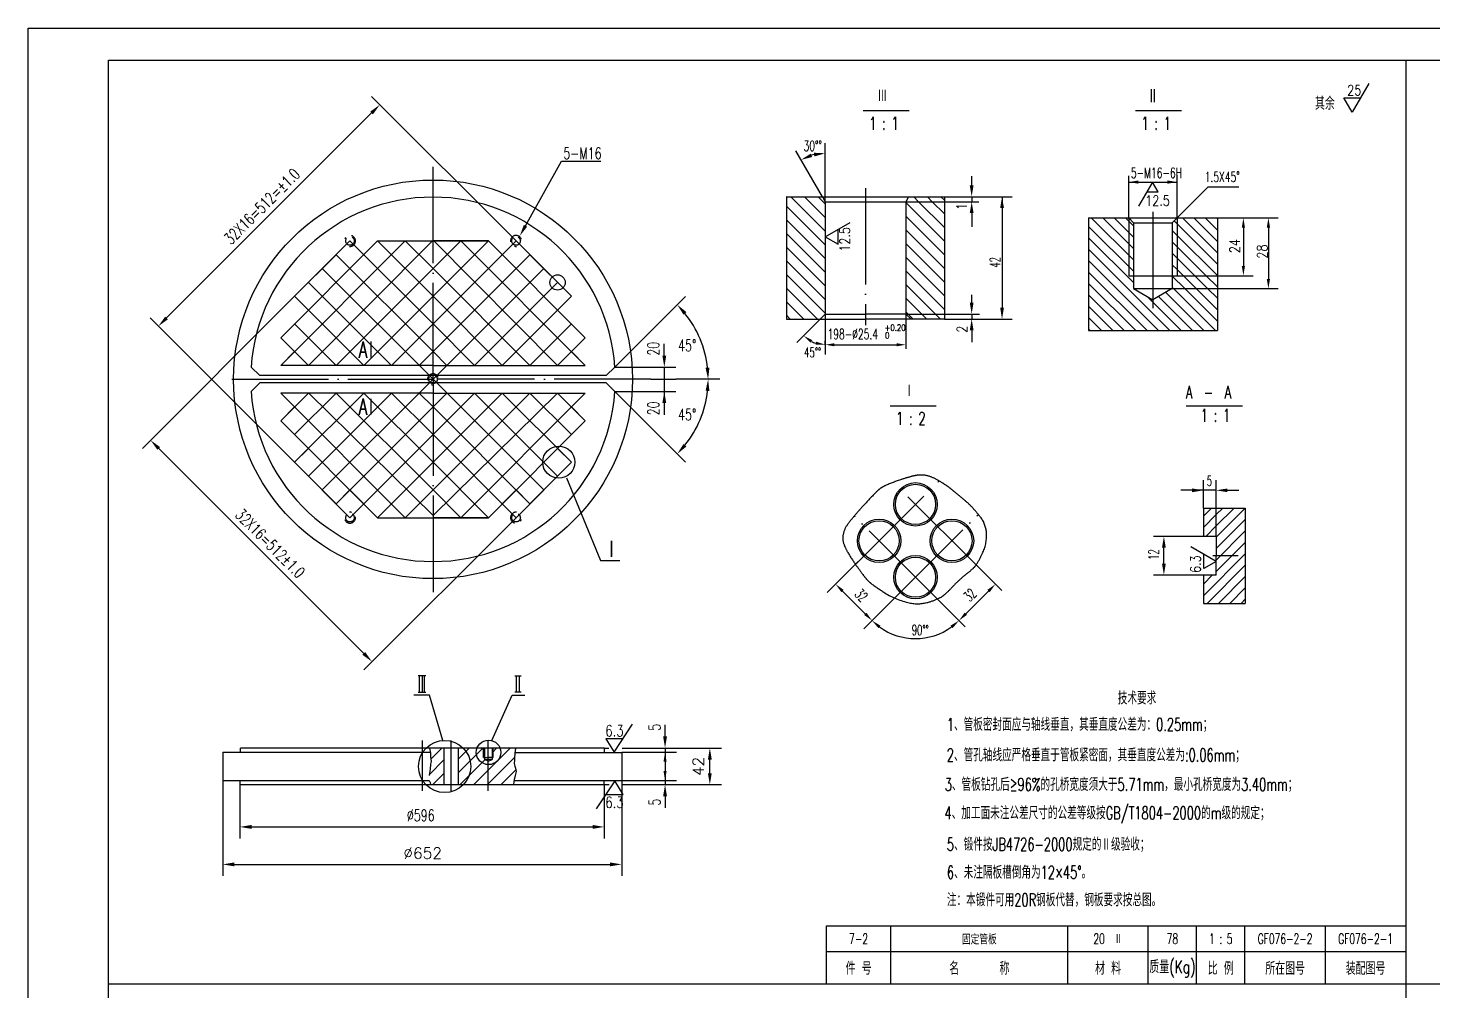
# Model space of a CAD drawing. Extents: x -1018 to 1609, y -45 to 1303.
# Drawn here: x 750.3 to 1186.7, y 1004 to 1303.2 of the extents above; entities that cross this region are included whole.
import ezdxf
from ezdxf.enums import TextEntityAlignment as Align

# ---------------------------------------------------------------- set-up
doc = ezdxf.new("R2010")
doc.units = 0
doc.header["$MEASUREMENT"] = 0
for name, pattern in [('DASHDOT-M', [36, 30, -3, 0, -3]), ('DIVIDE-M', [39, 30, -3, 0, -3, 0, -3]), ('HIDDEN-M', [7, 5, -2])]:
    doc.linetypes.add(name, pattern=pattern)
doc.layers.get('0').update_dxf_attribs({"linetype": 'CONTINUOUS'})
for name, color, linetype in [('1', 3, 'CONTINUOUS'), ('CDR_DWG1', 4, 'CONTINUOUS'), ('CDR_DWG2', 2, 'CONTINUOUS'), ('CDR_DWG3', 1, 'DASHDOT-M'), ('CDR_DWG4', 3, 'DIVIDE-M'), ('CDR_DWG5', 6, 'HIDDEN-M')]:
    doc.layers.add(name, color=color, linetype=linetype)
doc.styles.add('HZ', font='romans', dxfattribs={"width": 0.7, "bigfont": 'hz'})

# ---------------------------------------------------------------- blocks, each defined once
blk = doc.blocks.new('*X86')
at = {"layer": '1', "color": 0, "linetype": 'Continuous'}
for p, q in [((-21518.12, -20658.07), (-21515.63, -20655.58)), ((-21518.12, -20661.6), (-21514.12, -20657.6)), ((-21514.12, -20661.14), (-21508.56, -20655.58)), ((-21514.12, -20657.6), (-21512.1, -20655.58)), ((-21514.12, -20664.67), (-21505.08, -20655.64)), ((-21514.12, -20668.21), (-21505.08, -20659.17)), ((-21517.37, -20664.39), (-21514.12, -20661.14)), ((-21514.12, -20671.75), (-21505.08, -20662.71)), ((-21514.12, -20675.28), (-21505.08, -20666.25)), ((-21518.12, -20682.82), (-21505.08, -20669.78)), ((-21518.12, -20679.28), (-21515.23, -20676.39)), ((-21516.97, -20685.21), (-21505.08, -20673.32)), ((-21513.44, -20685.21), (-21505.08, -20676.85)), ((-21509.9, -20685.21), (-21505.08, -20680.39)), ((-21506.37, -20685.21), (-21505.08, -20683.92))]:
    blk.add_line(p, q, dxfattribs=at)
blk = doc.blocks.new('*X85')
at = {"layer": '1', "color": 0, "linetype": 'Continuous'}
for p, q in [((-21552.92, -20565.41), (-21539.76, -20578.57)), ((-21549.39, -20565.41), (-21539.76, -20575.03)), ((-21545.85, -20565.41), (-21539.76, -20571.5)), ((-21542.32, -20565.41), (-21539.76, -20567.96)), ((-21527.22, -20566.36), (-21526.26, -20567.32)), ((-21526.26, -20567.32), (-21513.76, -20579.82)), ((-21524.64, -20565.41), (-21513.76, -20576.28)), ((-21521.1, -20565.41), (-21513.76, -20572.75)), ((-21517.57, -20565.41), (-21513.76, -20569.21)), ((-21514.03, -20565.41), (-21513.76, -20565.68)), ((-21553.76, -20568.1), (-21539.76, -20582.1)), ((-21553.76, -20571.64), (-21539.76, -20585.64)), ((-21527.76, -20569.35), (-21526.26, -20570.85)), ((-21526.26, -20570.85), (-21513.76, -20583.35)), ((-21553.76, -20575.17), (-21528.53, -20600.41)), ((-21527.76, -20572.89), (-21526.26, -20574.39)), ((-21527.76, -20576.42), (-21526.26, -20577.92)), ((-21526.26, -20574.39), (-21517.25, -20583.41)), ((-21553.76, -20578.71), (-21532.07, -20600.41)), ((-21527.76, -20579.96), (-21526.26, -20581.46)), ((-21526.26, -20577.92), (-21520.78, -20583.41)), ((-21553.76, -20582.24), (-21535.6, -20600.41)), ((-21527.76, -20583.5), (-21523.85, -20587.41)), ((-21526.26, -20581.46), (-21524.32, -20583.41)), ((-21524.32, -20583.41), (-21520.32, -20587.41)), ((-21520.78, -20583.41), (-21516.78, -20587.41)), ((-21517.25, -20583.41), (-21513.76, -20586.89)), ((-21553.76, -20585.78), (-21539.14, -20600.41)), ((-21553.76, -20589.32), (-21542.67, -20600.41)), ((-21529.77, -20588.56), (-21517.92, -20600.41)), ((-21527.76, -20587.03), (-21527.39, -20587.41)), ((-21527.39, -20587.41), (-21514.39, -20600.41)), ((-21523.85, -20587.41), (-21513.76, -20597.5)), ((-21520.32, -20587.41), (-21513.76, -20593.96)), ((-21516.78, -20587.41), (-21513.76, -20590.42)), ((-21553.76, -20592.85), (-21546.21, -20600.41)), ((-21535.58, -20589.83), (-21524.99, -20600.41)), ((-21532.01, -20589.86), (-21521.46, -20600.41)), ((-21553.76, -20596.39), (-21549.74, -20600.41)), ((-21553.76, -20599.92), (-21553.28, -20600.41))]:
    blk.add_line(p, q, dxfattribs=at)
blk = doc.blocks.new('*X84')
at = {"layer": '1', "color": 0, "linetype": 'Continuous'}
for p, q in [((-21646.29, -20558.85), (-21635.56, -20569.57)), ((-21642.04, -20558.85), (-21635.56, -20565.33)), ((-21637.8, -20558.85), (-21635.56, -20561.08)), ((-21608.1, -20558.85), (-21606.56, -20560.39)), ((-21603.86, -20558.85), (-21602.32, -20560.39)), ((-21599.62, -20558.85), (-21598.51, -20559.95)), ((-21647.61, -20561.76), (-21635.56, -20573.81)), ((-21610.56, -20560.63), (-21598.51, -20572.68)), ((-21606.56, -20560.39), (-21598.51, -20568.44)), ((-21602.32, -20560.39), (-21598.51, -20564.19)), ((-21647.61, -20566.01), (-21635.56, -20578.06)), ((-21610.56, -20564.87), (-21598.51, -20576.92)), ((-21647.61, -20570.25), (-21635.56, -20582.3)), ((-21610.56, -20569.11), (-21598.51, -20581.17)), ((-21647.61, -20574.49), (-21635.56, -20586.54)), ((-21610.56, -20573.36), (-21598.51, -20585.41)), ((-21647.61, -20578.73), (-21635.56, -20590.78)), ((-21610.56, -20577.6), (-21598.51, -20589.65)), ((-21647.61, -20582.98), (-21635.56, -20595.03)), ((-21610.56, -20581.84), (-21598.51, -20593.89)), ((-21647.61, -20587.22), (-21637.99, -20596.85)), ((-21610.56, -20586.08), (-21601.35, -20595.3)), ((-21647.61, -20591.46), (-21642.23, -20596.85)), ((-21610.56, -20590.33), (-21605.59, -20595.3)), ((-21647.61, -20595.7), (-21646.47, -20596.85)), ((-21610.56, -20594.57), (-21609.83, -20595.3)), ((-21609.83, -20595.3), (-21608.29, -20596.85)), ((-21605.59, -20595.3), (-21604.04, -20596.85)), ((-21601.35, -20595.3), (-21599.8, -20596.85))]:
    blk.add_line(p, q, dxfattribs=at)

msp = doc.modelspace()

# ---------------------------------------------------------------- linework, layer by layer
for p, q in [((750.27, 709.19), (750.27, 1303.19)), ((750.27, 1303.19), (1591.27, 1303.19)), ((1178.27, 1293.19), (1178.27, 719.19)), ((901.86, 1237.04), (856.99, 1281.9)), ((856.99, 1276.81), (793.29, 1213.12)), ((997.92, 1253.65), (997.92, 1267.48)), ((904.79, 1241.76), (916, 1261.79)), ((916, 1261.79), (928.22, 1261.79)), ((997.03, 1250.78), (988.8, 1265.03)), ((1043.4, 1254.28), (1043.4, 1257.17)), ((1092.22, 1244.28), (1092.22, 1257.27)), ((1107.22, 1244.22), (1107.22, 1257.46)), ((997.92, 1249.24), (997.92, 1253.65)), ((1092.22, 1255.33), (1107.22, 1255.33)), ((1099.6, 1255.33), (1095.26, 1247.82)), ((1101.35, 1252.3), (1099.6, 1255.33)), ((1107.22, 1244.22), (1116.91, 1253.91)), ((1116.91, 1253.91), (1126.42, 1253.91)), ((985.93, 1250.78), (985.87, 1250.72)), ((1022.92, 1249.24), (1045.59, 1249.24)), ((1034.97, 1250.78), (1051.79, 1250.78)), ((1043.4, 1250.78), (1043.4, 1249.24)), ((1051.79, 1250.78), (1056.03, 1250.78)), ((1052.83, 1250.78), (1052.83, 1216.28)), ((1097.85, 1252.3), (1101.35, 1252.3)), ((1043.4, 1245.74), (1043.4, 1241.46)), ((1119.78, 1244.22), (1130.81, 1244.22)), ((1130.87, 1244.22), (1138.58, 1244.22)), ((997.92, 1238.33), (1005.69, 1242.82)), ((1001.94, 1236.01), (1001.94, 1240.65)), ((1127.81, 1241.22), (1127.81, 1229.22)), ((1135.58, 1241.22), (1135.58, 1225.22)), ((828.77, 1198.34), (867.46, 1237.04)), ((828.77, 1206.94), (858.86, 1237.04)), ((833.07, 1219.84), (850.27, 1237.04)), ((837.34, 1198.34), (876.19, 1237.43)), ((876.06, 1211.24), (850.27, 1237.04)), ((850.27, 1228.44), (858.86, 1237.04)), ((876.06, 1219.84), (858.86, 1237.04)), ((858.86, 1237.04), (876.06, 1237.04)), ((876.06, 1228.44), (867.46, 1237.04)), ((914.78, 1198.34), (876.06, 1237.3)), ((893.26, 1237.04), (876.06, 1237.04)), ((876.06, 1219.84), (893.26, 1237.04)), ((876.06, 1211.24), (901.86, 1237.04)), ((876.06, 1228.44), (884.66, 1237.04)), ((923.35, 1198.34), (884.66, 1237.04)), ((923.35, 1206.94), (893.26, 1237.04)), ((901.86, 1228.44), (893.26, 1237.04)), ((919.05, 1219.84), (901.86, 1237.04)), ((997.92, 1238.33), (1001.94, 1236.01)), ((833.07, 1219.84), (845.97, 1232.74)), ((876.06, 1202.64), (845.97, 1232.74)), ((845.97, 1232.74), (850.27, 1228.44)), ((876.06, 1202.64), (906.16, 1232.74)), ((906.16, 1232.74), (901.86, 1228.44)), ((919.05, 1219.84), (906.16, 1232.74)), ((876.06, 1194.04), (841.67, 1228.44)), ((845.97, 1198.34), (876.06, 1228.44)), ((906.16, 1198.34), (876.06, 1228.44)), ((876.06, 1194.04), (910.46, 1228.44)), ((863.16, 1198.34), (837.37, 1224.14)), ((888.96, 1198.34), (914.75, 1224.14)), ((1105.78, 1222.22), (1138.58, 1222.22)), ((1107.28, 1226.22), (1130.81, 1226.22)), ((833.07, 1219.84), (785.78, 1172.55)), ((854.57, 1198.34), (833.07, 1219.84)), ((837.37, 1215.54), (833.07, 1219.84)), ((854.57, 1198.34), (876.06, 1219.84)), ((897.56, 1198.34), (876.06, 1219.84)), ((897.56, 1198.34), (919.05, 1219.84)), ((914.75, 1215.54), (919.05, 1219.84)), ((954.48, 1219.77), (932.55, 1197.84)), ((1043.4, 1217.83), (1043.4, 1220.32)), ((828.77, 1206.94), (837.37, 1215.54)), ((923.35, 1206.94), (914.75, 1215.54)), ((997.92, 1214.33), (997.92, 1205.36)), ((1022.92, 1215.06), (1022.92, 1203.54)), ((1022.92, 1214.33), (1045.8, 1214.33)), ((1043.4, 1214.33), (1043.4, 1212.78)), ((833.07, 1168.25), (788.2, 1213.12)), ((845.97, 1198.34), (833.07, 1211.24)), ((863.16, 1198.34), (876.06, 1211.24)), ((888.96, 1198.34), (876.06, 1211.24)), ((906.16, 1198.34), (919.05, 1211.24)), ((996.38, 1212.78), (989.06, 1205.46)), ((1034.97, 1212.98), (1034.77, 1212.78)), ((1034.97, 1212.78), (1051.79, 1212.78)), ((1043.4, 1209.28), (1043.4, 1205.59)), ((1051.79, 1212.78), (1056.03, 1212.78)), ((837.37, 1198.34), (828.77, 1206.94)), ((833.07, 1202.64), (828.77, 1206.94)), ((914.75, 1198.34), (923.35, 1206.94)), ((919.05, 1202.64), (923.35, 1206.94)), ((947.92, 1201.44), (947.92, 1205.04)), ((997.92, 1204.79), (997.92, 1206.04)), ((997.92, 1205.36), (997.92, 1201.79)), ((1000.72, 1204.79), (1020.12, 1204.79)), ((828.77, 1198.34), (833.07, 1202.64)), ((871.76, 1198.34), (876.06, 1202.64)), ((880.36, 1198.34), (876.06, 1202.64)), ((923.35, 1198.34), (919.05, 1202.64)), ((932.55, 1197.84), (951.52, 1197.84)), ((947.92, 1197.84), (947.92, 1190.24)), ((876.06, 1194.04), (841.67, 1159.65)), ((876.06, 1194.04), (910.46, 1159.65)), ((943.72, 1194.04), (951.52, 1194.04)), ((965.13, 1194.04), (951.52, 1194.04)), ((828.77, 1189.75), (867.46, 1151.05)), ((828.77, 1189.75), (833.07, 1185.45)), ((837.37, 1189.75), (828.77, 1181.15)), ((854.57, 1189.75), (833.07, 1168.25)), ((845.97, 1189.75), (833.07, 1176.85)), ((863.16, 1189.75), (837.37, 1163.95)), ((837.44, 1189.75), (876.19, 1151.59)), ((845.97, 1189.75), (876.06, 1159.65)), ((854.57, 1189.75), (876.06, 1168.25)), ((863.16, 1189.75), (876.06, 1176.85)), ((871.76, 1189.75), (876.06, 1185.45)), ((914.69, 1189.75), (876.06, 1151.71)), ((880.36, 1189.75), (876.06, 1185.45)), ((906.16, 1189.75), (876.06, 1159.65)), ((897.56, 1189.75), (876.06, 1168.25)), ((888.96, 1189.75), (876.06, 1176.85)), ((923.35, 1189.75), (884.66, 1151.05)), ((888.96, 1189.75), (914.75, 1163.95)), ((897.56, 1189.75), (919.05, 1168.25)), ((906.16, 1189.75), (919.05, 1176.85)), ((914.75, 1189.75), (923.35, 1181.15)), ((923.35, 1189.75), (919.05, 1185.45)), ((932.55, 1190.24), (951.52, 1190.24)), ((954.48, 1168.32), (932.55, 1190.24)), ((947.92, 1190.44), (947.92, 1186.84)), ((833.07, 1185.45), (828.77, 1181.15)), ((876.06, 1185.45), (845.97, 1155.35)), ((876.06, 1185.45), (906.16, 1155.35)), ((919.05, 1185.45), (923.35, 1181.15)), ((947.92, 1186.64), (947.92, 1183.04)), ((828.77, 1181.15), (858.86, 1151.05)), ((828.77, 1181.15), (837.37, 1172.55)), ((923.35, 1181.15), (893.26, 1151.05)), ((923.35, 1181.15), (914.75, 1172.55)), ((876.06, 1176.85), (850.27, 1151.05)), ((876.06, 1176.85), (901.86, 1151.05)), ((790.87, 1172.55), (854.57, 1108.85)), ((837.37, 1172.55), (833.07, 1168.25)), ((914.75, 1172.55), (919.05, 1168.25)), ((833.07, 1168.25), (845.97, 1155.35)), ((833.07, 1168.25), (850.27, 1151.05)), ((876.06, 1168.25), (858.86, 1151.05)), ((876.06, 1168.25), (893.26, 1151.05)), ((919.05, 1168.25), (901.86, 1151.05)), ((919.05, 1168.25), (906.16, 1155.35)), ((917.54, 1163.44), (928.11, 1137.69)), ((1115.37, 1154.05), (1115.37, 1162.75)), ((1119.37, 1145.3), (1119.37, 1162.75)), ((845.97, 1155.35), (850.27, 1159.65)), ((850.27, 1159.65), (858.86, 1151.05)), ((876.06, 1159.65), (867.46, 1151.05)), ((876.06, 1159.65), (884.66, 1151.05)), ((901.86, 1159.65), (893.26, 1151.05)), ((906.16, 1155.35), (901.86, 1159.65)), ((1119.37, 1159.55), (1108.37, 1159.55)), ((1122.87, 1159.55), (1126.37, 1159.55)), ((901.86, 1151.05), (854.57, 1103.76)), ((858.86, 1151.05), (876.06, 1151.05)), ((893.26, 1151.05), (876.06, 1151.05)), ((1115.3, 1145.23), (1099.92, 1145.23)), ((1103.12, 1136.73), (1103.12, 1141.73)), ((1119.37, 1137.48), (1111.51, 1142.02)), ((1115.57, 1135.29), (1115.57, 1139.67)), ((928.11, 1137.69), (934.11, 1137.69)), ((1008.16, 1137.38), (998.55, 1127.78)), ((1044.04, 1137.09), (1052.73, 1128.4)), ((1119.37, 1137.48), (1115.57, 1135.29)), ((1115.3, 1133.23), (1099.92, 1133.23)), ((1010.34, 1121.18), (1003.27, 1128.25)), ((1019.47, 1126.07), (1009.87, 1116.46)), ((1041.58, 1121.19), (1048.65, 1128.26)), ((1032.72, 1125.78), (1041.41, 1117.09)), ((874.93, 1095.92), (870.09, 1095.92)), ((879.11, 1081.79), (874.93, 1095.92)), ((894.35, 1081.79), (900.61, 1095.92)), ((900.61, 1095.92), (904.54, 1095.92)), ((932.37, 1078.19), (938.07, 1086.89)), ((948.15, 1083.07), (948.15, 1086.67)), ((935.11, 1082.35), (929.74, 1082.35)), ((929.74, 1082.35), (932.37, 1078.19)), ((875.4, 1076), (878.83, 1079.42)), ((883.85, 1075.96), (887.31, 1079.42)), ((883.85, 1071.72), (891.56, 1079.42)), ((888.65, 1068.04), (900.04, 1079.42)), ((894.4, 1078.02), (895.8, 1079.42)), ((929.11, 1079.47), (930.7, 1079.47)), ((934.69, 1078.14), (951.75, 1078.14)), ((934.82, 1079.47), (951.75, 1079.47)), ((948.15, 1079.47), (948.15, 1068.13)), ((951.75, 1079.47), (965.66, 1079.47)), ((874.93, 1071.28), (879.4, 1075.75)), ((884.41, 1068.04), (892.23, 1075.85)), ((892.9, 1068.04), (901.37, 1076.51)), ((962.06, 1071.65), (962.06, 1076.27)), ((810.72, 1069.3), (810.72, 1039.71)), ((875.93, 1068.04), (879.4, 1071.51)), ((897.14, 1068.04), (901.78, 1072.68)), ((932.5, 1069.22), (926.79, 1060.52)), ((935.12, 1065.06), (932.5, 1069.22)), ((934.69, 1069.41), (934.69, 1039.71)), ((934.69, 1069.41), (951.75, 1069.41)), ((816.09, 1068.1), (816.09, 1051.35)), ((929.26, 1068.08), (929.26, 1051.35)), ((929.26, 1068.08), (930.82, 1068.08)), ((929.76, 1065.06), (935.12, 1065.06)), ((934.71, 1068.08), (965.66, 1068.08)), ((948.15, 1064.48), (948.15, 1060.88)), ((819.46, 1054.95), (925.66, 1054.95)), ((814.32, 1043.31), (931.09, 1043.31)), ((998.27, 1016.19), (1178.27, 1016.19)), ((775.27, 1006.19), (1581.27, 1006.19))]:
    msp.add_line(p, q)
msp.add_lwpolyline([(1166.78, 1286.01), (1161.63, 1277.09), (1159.05, 1281.55), (1164.2, 1281.55)])
for centre, radius in [((915.13, 1168.31), 4.98), ((879.67, 1073.73), 8.11), ((893.31, 1078.12), 3.81)]:
    msp.add_circle(centre, radius)
for centre, radius, start, end in [((997.92, 1249.24), 15.04, 103.3639, 106.6366), ((928.75, 1194.04), 32.78, 6.2964, 38.7036), ((997.92, 1214.33), 9.54, 243.0955, 251.9045), ((947.92, 1194.04), 0.125, 0, 180), ((947.92, 1194.04), 0.125, 180, 0), ((928.75, 1194.04), 32.78, 321.2964, 353.7036), ((1025.95, 1132.55), 19.08, 234.0169, 305.9831)]:
    msp.add_arc(centre, radius, start, end)
for points in [[(857.41, 1276.39), (856.57, 1277.24), (859.54, 1279.36)], [(993.39, 1264.18), (993.85, 1263.11), (990.4, 1262.26)], [(994.51, 1263.29), (994.38, 1264.45), (997.92, 1264.28)], [(1042.81, 1254.28), (1043.98, 1254.28), (1043.4, 1250.78)], [(1095.22, 1254.83), (1095.22, 1255.83), (1092.22, 1255.33)], [(1104.22, 1254.83), (1104.22, 1255.83), (1107.22, 1255.33)], [(1043.98, 1245.74), (1042.81, 1245.74), (1043.4, 1249.24)], [(1052.25, 1247.28), (1053.42, 1247.28), (1052.83, 1250.78)], [(1128.31, 1241.22), (1127.31, 1241.22), (1127.81, 1244.22)], [(1136.08, 1241.22), (1135.08, 1241.22), (1135.58, 1244.22)], [(905.31, 1241.47), (904.27, 1242.05), (903.03, 1238.62)], [(1128.31, 1229.22), (1127.31, 1229.22), (1127.81, 1226.22)], [(1136.08, 1225.22), (1135.08, 1225.22), (1135.58, 1222.22)], [(1042.81, 1217.83), (1043.98, 1217.83), (1043.4, 1214.33)], [(793.72, 1212.69), (792.87, 1213.54), (790.75, 1210.57)], [(953.88, 1214.14), (954.78, 1214.94), (951.93, 1217.22)], [(1052.25, 1216.28), (1053.42, 1216.28), (1052.83, 1212.78)], [(1043.98, 1209.28), (1042.81, 1209.28), (1043.4, 1212.78)], [(993.9, 1206.23), (993.31, 1205.42), (991.18, 1207.58)], [(994.88, 1204.77), (995.04, 1205.75), (997.92, 1204.79)], [(1000.72, 1205.26), (1000.72, 1204.32), (997.92, 1204.79)], [(1020.12, 1205.26), (1020.12, 1204.32), (1022.92, 1204.79)], [(948.52, 1201.44), (947.32, 1201.44), (947.92, 1197.84)], [(960.73, 1197.61), (961.93, 1197.67), (961.53, 1194.04)], [(960.73, 1190.48), (961.93, 1190.42), (961.53, 1194.04)], [(948.52, 1186.64), (947.32, 1186.64), (947.92, 1190.24)], [(790.45, 1172.13), (791.3, 1172.97), (788.33, 1175.1)], [(953.88, 1173.95), (954.78, 1173.15), (951.93, 1170.87)], [(1111.87, 1158.96), (1111.87, 1160.13), (1115.37, 1159.55)], [(1122.87, 1158.96), (1122.87, 1160.13), (1119.37, 1159.55)], [(1102.53, 1141.73), (1103.7, 1141.73), (1103.12, 1145.23)], [(1102.53, 1136.73), (1103.7, 1136.73), (1103.12, 1133.23)], [(1003.62, 1128.6), (1002.91, 1127.9), (1001.15, 1130.37)], [(1048.3, 1128.62), (1049.01, 1127.91), (1050.77, 1130.39)], [(1010.69, 1121.53), (1009.99, 1120.83), (1012.46, 1119.06)], [(1014.42, 1116.73), (1015.07, 1117.49), (1012.46, 1119.06)], [(1036.84, 1117.49), (1037.49, 1116.73), (1039.45, 1119.06)], [(1041.23, 1121.55), (1041.93, 1120.84), (1039.46, 1119.07)], [(854.14, 1108.43), (854.99, 1109.28), (857.11, 1106.31)], [(948.75, 1083.07), (947.55, 1083.07), (948.15, 1079.47)], [(948.63, 1075.27), (947.67, 1075.27), (948.15, 1078.15)], [(962.66, 1075.85), (961.46, 1075.85), (962.06, 1079.45)], [(948.63, 1072.28), (947.67, 1072.28), (948.15, 1069.4)], [(962.66, 1071.65), (961.46, 1071.65), (962.06, 1068.05)], [(948.75, 1064.48), (947.55, 1064.48), (948.15, 1068.08)], [(819.69, 1054.35), (819.69, 1055.55), (816.09, 1054.95)], [(925.66, 1054.35), (925.66, 1055.55), (929.26, 1054.95)], [(814.32, 1042.71), (814.32, 1043.91), (810.72, 1043.31)], [(931.09, 1042.71), (931.09, 1043.91), (934.69, 1043.31)]]:
    msp.add_solid(points)
at = {"layer": 'CDR_DWG1'}
for p, q in [((775.27, 719.19), (775.27, 1293.19)), ((775.27, 1293.19), (1581.27, 1293.19)), ((985.87, 1250.78), (985.87, 1229.68)), ((985.87, 1250.78), (997.03, 1250.78)), ((997.03, 1250.78), (997.92, 1249.24)), ((997.03, 1250.78), (1023.81, 1250.78)), ((997.92, 1249.24), (1022.92, 1249.24)), ((997.92, 1249.24), (997.92, 1229.68)), ((1023.81, 1250.78), (1022.92, 1249.24)), ((1022.92, 1249.24), (1022.92, 1229.68)), ((1023.81, 1250.78), (1034.97, 1250.78)), ((1034.97, 1250.78), (1034.97, 1229.68)), ((1079.72, 1244.22), (1092.22, 1244.22)), ((1079.72, 1244.22), (1079.72, 1209.22)), ((1092.22, 1244.22), (1093.72, 1242.72)), ((1092.22, 1244.22), (1107.22, 1244.22)), ((1092.22, 1244.22), (1092.22, 1226.22)), ((1105.72, 1242.72), (1107.22, 1244.22)), ((1107.2, 1244.22), (1119.72, 1244.22)), ((1107.22, 1244.22), (1107.22, 1226.22)), ((1119.72, 1244.22), (1119.72, 1209.22)), ((1093.72, 1242.72), (1105.72, 1242.72)), ((1093.72, 1242.72), (1093.72, 1222.22)), ((1105.72, 1242.72), (1105.72, 1222.22)), ((850.27, 1228.44), (858.86, 1237.04)), ((858.86, 1237.04), (893.26, 1237.04)), ((893.26, 1237.04), (901.86, 1228.44)), ((833.07, 1219.84), (845.97, 1232.74)), ((845.97, 1232.74), (850.27, 1228.44)), ((901.86, 1228.44), (906.16, 1232.74)), ((906.16, 1232.74), (919.05, 1219.84)), ((985.87, 1229.68), (985.87, 1212.78)), ((997.92, 1229.68), (997.92, 1221.09)), ((1022.92, 1229.68), (1022.92, 1221.09)), ((1034.97, 1229.68), (1034.97, 1212.78)), ((1092.22, 1226.22), (1093.57, 1226.22)), ((1093.72, 1226.22), (1105.72, 1226.22)), ((1093.72, 1222.22), (1105.72, 1222.22)), ((1093.72, 1222.22), (1099.72, 1218.76)), ((1105.72, 1222.22), (1099.72, 1218.76)), ((1105.63, 1226.22), (1107.22, 1226.22)), ((837.37, 1215.54), (833.07, 1219.84)), ((919.05, 1219.84), (914.75, 1215.54)), ((997.92, 1221.23), (997.92, 1214.33)), ((1022.92, 1221.23), (1022.92, 1214.33)), ((828.77, 1206.94), (837.37, 1215.54)), ((914.75, 1215.54), (923.35, 1206.94)), ((996.38, 1212.78), (997.92, 1214.33)), ((997.92, 1214.33), (1010.42, 1214.33)), ((1022.92, 1214.33), (1010.42, 1214.33)), ((1024.47, 1212.8), (1022.92, 1214.34)), ((985.87, 1212.78), (996.38, 1212.78)), ((996.38, 1212.78), (1010.42, 1212.78)), ((1024.47, 1212.78), (1010.42, 1212.78)), ((1034.97, 1212.78), (1024.47, 1212.78)), ((1079.72, 1209.22), (1119.72, 1209.22)), ((833.07, 1202.64), (828.77, 1206.94)), ((923.35, 1206.94), (919.05, 1202.64)), ((828.77, 1198.34), (833.07, 1202.64)), ((919.05, 1202.64), (923.35, 1198.34)), ((822.23, 1195.18), (819.57, 1197.84)), ((876.06, 1198.34), (828.77, 1198.34)), ((876.06, 1198.34), (923.35, 1198.34)), ((932.55, 1197.84), (929.89, 1195.18)), ((822.23, 1192.9), (819.57, 1190.24)), ((929.89, 1195.18), (822.23, 1195.18)), ((929.89, 1192.9), (822.23, 1192.9)), ((932.55, 1190.24), (929.89, 1192.9)), ((876.06, 1189.75), (828.77, 1189.75)), ((828.77, 1189.75), (833.07, 1185.45)), ((876.06, 1189.75), (923.35, 1189.75)), ((919.05, 1185.45), (923.35, 1189.75)), ((833.07, 1185.45), (828.77, 1181.15)), ((923.35, 1181.15), (919.05, 1185.45)), ((828.77, 1181.15), (837.37, 1172.55)), ((914.75, 1172.55), (923.35, 1181.15)), ((837.37, 1172.55), (833.07, 1168.25)), ((919.05, 1168.25), (914.75, 1172.55)), ((833.07, 1168.25), (845.97, 1155.35)), ((906.16, 1155.35), (919.05, 1168.25)), ((845.97, 1155.35), (850.27, 1159.65)), ((850.27, 1159.65), (858.86, 1151.05)), ((893.26, 1151.05), (901.86, 1159.65)), ((901.86, 1159.65), (906.16, 1155.35)), ((1115.37, 1154.05), (1115.37, 1145.23)), ((1115.37, 1154.05), (1128.4, 1154.05)), ((1128.4, 1154.05), (1128.4, 1124.42)), ((858.86, 1151.05), (893.26, 1151.05)), ((1119.37, 1145.23), (1115.37, 1145.23)), ((1119.37, 1145.23), (1119.37, 1139.23)), ((1119.37, 1133.23), (1119.37, 1139.23)), ((1115.37, 1133.23), (1115.37, 1124.42)), ((1119.37, 1133.23), (1115.37, 1133.23)), ((1115.37, 1124.42), (1128.4, 1124.42)), ((810.72, 1078.14), (810.72, 1069.29)), ((810.78, 1078.16), (875.24, 1078.16)), ((816.15, 1079.42), (816.15, 1078.16)), ((875.03, 1079.42), (816.26, 1079.42)), ((879.41, 1079.42), (875.03, 1079.42)), ((879.4, 1079.42), (879.4, 1068.04)), ((883.85, 1079.42), (879.41, 1079.42)), ((891.73, 1079.42), (883.85, 1079.42)), ((883.85, 1079.42), (883.85, 1068.04)), ((891.73, 1076.53), (891.73, 1079.42)), ((894.74, 1079.42), (891.73, 1079.42)), ((892.06, 1079.41), (892.06, 1075.9)), ((894.4, 1079.41), (894.4, 1075.9)), ((894.73, 1076.53), (894.73, 1079.42)), ((901.82, 1079.42), (894.74, 1079.42)), ((901.54, 1078.1), (934.69, 1078.1)), ((929.37, 1079.42), (901.82, 1079.42)), ((929.26, 1079.42), (929.26, 1078.16)), ((934.69, 1078.14), (934.69, 1069.29)), ((891.73, 1076.53), (893.23, 1076.53)), ((893.22, 1075.43), (892.06, 1075.9)), ((892.06, 1075.9), (893.23, 1075.9)), ((894.73, 1076.53), (893.23, 1076.53)), ((894.4, 1075.9), (893.23, 1075.9)), ((893.24, 1075.43), (894.4, 1075.9)), ((874.87, 1069.3), (810.72, 1069.3)), ((816.15, 1068.04), (816.15, 1069.3)), ((901.28, 1069.36), (934.69, 1069.36)), ((929.26, 1068.04), (929.26, 1069.3)), ((873.73, 1068.04), (816.26, 1068.04)), ((875.29, 1068.04), (873.51, 1068.04)), ((879.41, 1068.04), (875.29, 1068.04)), ((883.85, 1068.04), (879.41, 1068.04)), ((901.06, 1068.04), (883.85, 1068.04)), ((929.26, 1068.04), (901.06, 1068.04)), ((998.27, 1006.19), (998.27, 1024.19)), ((998.27, 1024.19), (1178.27, 1024.19)), ((1018.27, 1006.19), (1018.27, 1024.19)), ((1073.27, 1006.19), (1073.27, 1024.19)), ((1098.27, 1006.19), (1098.27, 1024.19)), ((1113.27, 1006.19), (1113.27, 1024.19)), ((1128.27, 1006.19), (1128.27, 1024.19)), ((1153.27, 1006.19), (1153.27, 1024.19))]:
    msp.add_line(p, q, dxfattribs=at)
for centre, radius in [((876.06, 1194.04), 61.94), ((914.75, 1224.14), 2.38), ((1025.95, 1155.18), 6.75), ((1025.95, 1155.18), 6.25), ((1014.64, 1143.86), 6.75), ((1014.64, 1143.86), 6.25), ((1037.27, 1143.86), 6.75), ((1037.27, 1143.86), 6.25), ((1025.95, 1132.55), 6.75), ((1025.95, 1132.55), 6.25)]:
    msp.add_circle(centre, radius, dxfattribs=at)
for start, end in [(3.8482, 176.1518), (183.8482, 356.1518)]:
    msp.add_arc((876.06, 1194.04), 56.62, start, end, dxfattribs=at)
at = {"layer": 'CDR_DWG2'}
for p, q in [((1009.74, 1277.55), (1023.99, 1277.55)), ((1094.31, 1277.55), (1108.55, 1277.55)), ((856.79, 1205.75), (856.79, 1200.82)), ((856.79, 1188.03), (856.79, 1183.1)), ((1018.11, 1185.84), (1032.35, 1185.84)), ((1110.03, 1185.84), (1127.49, 1185.84)), ((871.4, 1101.97), (873.87, 1101.97)), ((871.86, 1096.93), (871.86, 1101.91)), ((872.65, 1101.91), (872.65, 1096.93)), ((873.44, 1096.93), (873.44, 1101.91)), ((901.43, 1101.92), (903.42, 1101.92)), ((902.05, 1096.95), (902.05, 1101.92)), ((902.85, 1101.92), (902.85, 1096.95)), ((871.45, 1096.86), (873.87, 1096.86)), ((901.49, 1096.88), (903.42, 1096.88))]:
    msp.add_line(p, q, dxfattribs=at)
at = {"layer": 'CDR_DWG3', "linetype": 'DASHDOT-M'}
for p, q in [((876.06, 1194.04), (876.06, 1260.11)), ((1010.42, 1253.48), (1010.42, 1210.89)), ((1099.72, 1246.11), (1099.72, 1216.15)), ((813.55, 1194.04), (876.06, 1194.04)), ((876.06, 1194.04), (876.06, 1127.62)), ((943.72, 1194.04), (876.06, 1194.04)), ((1007.31, 1136.53), (1033.26, 1162.48)), ((1044.78, 1136.35), (1019.1, 1162.04)), ((1032.72, 1125.78), (1006.94, 1151.57)), ((1019.47, 1126.07), (1045.47, 1152.06)), ((1126.15, 1139.23), (1118.27, 1139.23)), ((872.7, 1081.82), (872.7, 1066.16)), ((881.62, 1081.82), (881.62, 1066.16)), ((893.23, 1066.16), (893.23, 1081.82))]:
    msp.add_line(p, q, dxfattribs=at)
at = {"layer": 'CDR_DWG4', "linetype": 'DIVIDE-M'}
for p, q in [((874.97, 1079.41), (875.29, 1077.9)), ((901.59, 1078.82), (901.49, 1077.64)), ((901.75, 1079.43), (901.59, 1078.82)), ((875.29, 1074.4), (875.19, 1072.89)), ((875.29, 1077.9), (875.29, 1076.77)), ((875.29, 1076.77), (875.51, 1075.27)), ((875.51, 1075.27), (875.29, 1074.4)), ((901.37, 1075.7), (901.26, 1074.65)), ((901.26, 1074.65), (901.49, 1073.88)), ((901.49, 1077.64), (901.37, 1076.48)), ((901.37, 1076.48), (901.37, 1075.7)), ((901.49, 1073.88), (901.7, 1073.17)), ((874.97, 1071.64), (874.87, 1070.89)), ((874.87, 1069.39), (875.19, 1068.75)), ((875.19, 1072.89), (874.97, 1071.64)), ((901.31, 1069.64), (901.21, 1068.92)), ((901.43, 1070.43), (901.31, 1069.64)), ((901.59, 1070.94), (901.43, 1070.43)), ((901.76, 1071.73), (901.59, 1070.94)), ((901.7, 1073.17), (901.86, 1072.19)), ((901.86, 1072.19), (901.76, 1071.73)), ((875.19, 1068.75), (875.29, 1068.12)), ((901.21, 1068.92), (901.04, 1068.09))]:
    msp.add_line(p, q, dxfattribs=at)
msp.add_lwpolyline([(1007.31, 1136.53, -0.023977), (1004.81, 1140.44, -0.041569), (1003.68, 1142.87, -0.136871), (1003.44, 1145.71, -0.111271), (1004.83, 1148.91, -0.01502), (1006.57, 1151.13, -0.010523), (1009.21, 1154.18, -0.009998), (1013.69, 1158.95, -0.037701), (1015, 1160.1, -0.059647), (1016.58, 1161.01, -0.020375), (1021.56, 1162.92, -0.017092), (1024.63, 1163.84, -0.029449), (1026.45, 1164.21, -0.087448), (1029.37, 1164.11, -0.076351), (1032.5, 1162.92, -0.014588), (1034.78, 1161.55, -0.01865), (1036.49, 1160.35, -0.009886), (1038.22, 1158.99, -0.005092), (1041.5, 1156.24, -0.029478), (1043.54, 1154.28, -0.020788), (1046.14, 1151.22, -0.149114), (1047.99, 1146.4, -0.123357), (1046.91, 1140.29, -0.031047), (1045.06, 1136.77, -0.070606), (1043.95, 1135.41, -0.019019), (1041.78, 1133.56, 0.018662), (1039.58, 1131.68, 0.020772), (1037.42, 1129.53, -0.020092), (1035.2, 1127.31, -0.075492), (1033.4, 1126.09, -0.042645), (1029.8, 1124.74, -0.12342), (1024.03, 1124.57, -0.085917), (1016.41, 1127.69, -0.018798), (1012.27, 1130.52, -0.055143), (1011.01, 1131.68, -0.015916), (1009.66, 1133.34, -0.008606)], format="xyb", close=True, dxfattribs=at)
at = {"layer": 'CDR_DWG5', "linetype": 'HIDDEN-M'}
for centre in [(850.27, 1237.04), (901.86, 1237.04), (876.06, 1194.04), (850.27, 1151.05), (901.86, 1151.05)]:
    msp.add_circle(centre, 1.33, dxfattribs=at)
for centre, start, end in [((850.27, 1237.04), 266.3396, 159.837), ((901.86, 1237.04), 20.163, 273.6604), ((876.06, 1194.04), 20.163, 273.6604), ((850.27, 1151.05), 200.163, 93.6604), ((901.86, 1151.05), 86.3396, 339.837)]:
    msp.add_arc(centre, 1.71, start, end, dxfattribs=at)

# ---------------------------------------------------------------- block references
for name in ['*X84', '*X85', '*X86']:
    msp.add_blockref(name, (22633.49, 21809.63))

# ---------------------------------------------------------------- texts
at = {"style": 'HZ'}
for s, height, width, p in [('25', 3.2, 0.8, (1160.07, 1282.25)), ('其余', 4, 0.7, (1150.05, 1277.8)), ('5-M16', 3.6, 0.7, (916.54, 1262.49)), ('30%%d%%d', 3.2, 0.65, (991.17, 1264.97)), ('5-M16-6H', 3.2, 0.65, (1092.86, 1256.6)), ('1.5X45%%d', 3.2, 0.65, (1115.8, 1255.37)), ('12.5', 3.2, 0.8, (1097.31, 1247.97)), ('198-%%C25.4', 3.2, 0.65, (998.62, 1206.51)), ('+0.20', 1.96, 0.8, (1016.41, 1209.12)), ('45%%D', 3.6, 0.7, (952.21, 1202.77)), ('0', 1.96, 0.8, (1016.51, 1206.71)), ('45%%d%%d', 3, 0.65, (991.31, 1200.92)), ('45%%D', 3.6, 0.7, (952.21, 1181.3)), ('5', 3.2, 0.6, (1116.43, 1160.9)), ('技术要求', 4, 0.65, (1088.79, 1093)), ('1、管板密封面应与轴线垂直，其垂直度公差为：0.25mm；', 4, 0.65, (1035.68, 1084.79)), ('2、管孔轴线应严格垂直于管板紧密面，其垂直度公差为:0.06mm；', 4, 0.65, (1035.68, 1075.31)), ('3、管板钻孔后≥96%的孔桥宽度须大于5.71mm，最小孔桥宽度为3.40mm；', 4, 0.65, (1035.03, 1066.15)), ('4、加工面未注公差尺寸的公差等级按GB/T1804-2000的m级的规定；', 4, 0.65, (1034.96, 1057.31)), ('%%C596', 3.6, 0.7, (867.94, 1056.75)), ('5、锻件按JB4726-2000规定的Ⅱ级验收；', 4, 0.65, (1035.7, 1047.54)), ('6、未注隔板槽倒角为12×45%%d。', 4, 0.65, (1035.7, 1038.85)), ('注：本锻件可用20R钢板代替，钢板要求按总图。', 4, 0.65, (1035.7, 1030.28))]:
    msp.add_text(s, height=height, dxfattribs=dict(at, width=width)).set_placement(p)
for s, height, rotation, width, p in [('32X16=512=%%P1.0', 3.6, 45, 0.7, (813.33, 1235.69)), ('1', 3.2, 90, 0.8, (1041.85, 1246.66)), ('12.5', 3.2, 90, 0.8, (1005.59, 1233.69)), ('24', 3.2, 90, 0.8, (1126.7, 1233.25)), ('28', 3.2, 90, 0.8, (1135.25, 1231.54)), ('42', 3.2, 90, 0.6, (1052.24, 1228.74)), ('2', 3.2, 90, 0.8, (1041.99, 1208.52)), ('20', 3.6, 90, 0.7, (946.32, 1201.38)), ('20', 3.6, 90, 0.7, (946.32, 1182.85)), ('32X16=512%%P1.0', 3.6, 315, 0.7, (814.34, 1151.63)), ('12', 3.2, 90, 0.6, (1101.52, 1137.95)), ('6.3', 3.2, 90, 0.8, (1114.58, 1133.87)), ('32', 3.2, 315, 0.6, (1006.8, 1126.98)), ('32', 3.2, 45, 0.6, (1042.85, 1124.73)), ('90%%d%%d', 3.2, 358.5569, 0.6, (1024.76, 1114.56)), ('5', 3.6, 90, 0.7, (946.71, 1084.81)), ('5', 3.6, 90, 0.7, (946.71, 1061.56))]:
    msp.add_text(s, height=height, rotation=rotation, dxfattribs=dict(at, width=width)).set_placement(p)
at = {"style": 'HZ', "width": 0.75}
for p in [(932.44, 1083.08), (932.44, 1060.84)]:
    msp.add_text('6.3', height=3.5, dxfattribs=at).set_placement(p, align=Align.CENTER)
at = {"style": 'HZ'}
msp.add_text('42', height=3.5, rotation=90, dxfattribs=at).set_placement((960.24, 1073.74), align=Align.CENTER)
msp.add_text('%%C652', height=3.5, dxfattribs=at).set_placement((872.84, 1045.04), align=Align.CENTER)
for s, height, width, p in [('7-2', 3.2, 0.65, (1008.27, 1020.19)), ('固定管板', 3.2, 0.65, (1045.77, 1020.19)), ('20  Ⅱ', 3.2, 0.65, (1085.77, 1020.19)), ('78', 3.2, 0.65, (1105.77, 1020.19)), ('1 : 5', 3.2, 0.65, (1120.77, 1020.19)), ('GF076-2-2', 3.2, 0.65, (1140.77, 1020.19)), ('GF076-2-1', 3.2, 0.65, (1165.77, 1020.19)), ('件 号', 4, 0.7, (1008.27, 1011.19)), ('名      称', 4, 0.7, (1045.77, 1011.19)), ('材 料', 4, 0.7, (1085.77, 1011.19)), ('质量(Kg)', 4, 0.7, (1105.77, 1011.19)), ('比 例', 4, 0.7, (1120.77, 1011.19)), ('所在图号', 4, 0.7, (1140.77, 1011.19)), ('装配图号', 4, 0.7, (1165.77, 1011.19))]:
    msp.add_text(s, height=height, dxfattribs=dict(at, width=width)).set_placement(p, align=Align.MIDDLE)
at = {"layer": 'CDR_DWG2', "style": 'HZ'}
for s, height, width, p in [('Ⅲ', 4, 0.65, (1014.14, 1280.19)), ('II', 4, 0.65, (1098.71, 1280.19)), ('1 : 1', 4, 0.65, (1011.56, 1271.56)), ('1 : 1', 4, 0.65, (1096.13, 1271.56)), ('A', 5, 0.7, (852.99, 1200.77)), ('Ⅰ', 4, 0.65, (1022.51, 1188.49)), ('A  -  A', 4, 0.65, (1109.95, 1188.06)), ('A', 5, 0.7, (852.99, 1183.05)), ('1 : 2', 4, 0.65, (1019.93, 1179.86)), ('1 : 1', 4, 0.65, (1114.55, 1180.83))]:
    msp.add_text(s, height=height, dxfattribs=dict(at, width=width)).set_placement(p)
at = {"layer": 'CDR_DWG2', "style": 'HZ', "width": 0.7}
msp.add_text('I', height=5, dxfattribs=at).set_placement((931.48, 1138.83), align=Align.CENTER)

doc.saveas('drawing.dxf')
